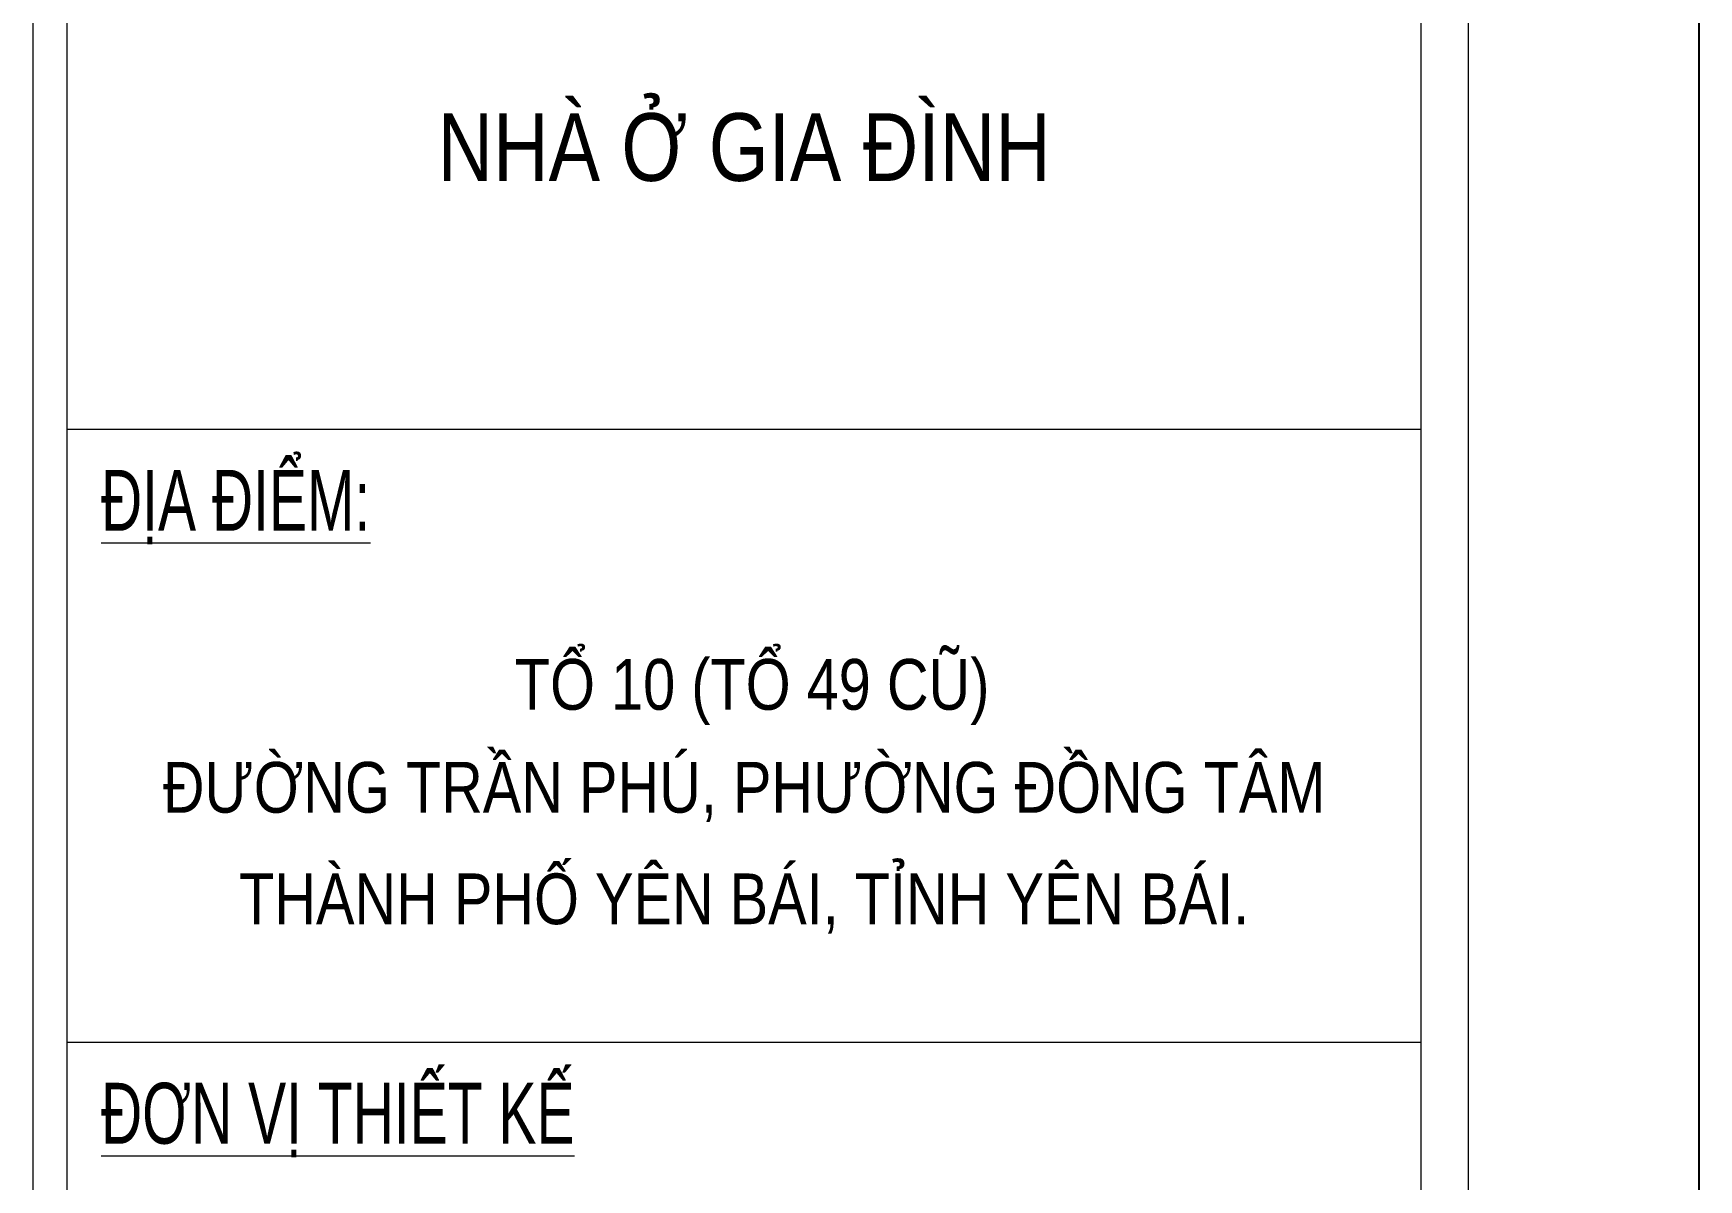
# Model space of a CAD drawing. Header units: millimetres. Extents: x 1832547 to 2001569, y -558009 to -417808.
# Drawn here: x 1998026 to 2001569, y -544414 to -541975 of the extents above; entities that cross this region are included whole.
import ezdxf
from ezdxf.enums import TextEntityAlignment as Align

# ---------------------------------------------------------------- set-up
doc = ezdxf.new("R2010")
doc.units = ezdxf.units.MM
doc.header["$MEASUREMENT"] = 0
doc.layers.get('0').update_dxf_attribs({"linetype": 'CONTINUOUS'})
doc.layers.get('DEFPOINTS').update_dxf_attribs({"linetype": 'CONTINUOUS'})
doc.layers.add('CA.thay 145', color=145, linetype='CONTINUOUS', lineweight=18)
doc.styles.add('VH01-VNAVANTH', font='Vhavan.ttf', dxfattribs={"width": 0.8})

# ---------------------------------------------------------------- blocks, each defined once
blk = doc.blocks.new('A$C2d76a15f')
at = {"color": 4, "linetype": 'Continuous', "lineweight": 18}
blk.add_line((27498.47177620605, 452.5398463322053), (27498.47177620605, 19312.80984569415), dxfattribs=at)
at = {"linetype": 'Continuous', "lineweight": 18, "ltscale": 100}
for p, q in [((24676.75177632621, 545.7098463290749), (24676.75177632621, 19219.63984569728)), ((24743.30177632347, 545.7098463290749), (24743.30177632347, 19219.63984569728))]:
    blk.add_line(p, q, dxfattribs=at)
for p, q in [((27405.30177621031, 545.7098463290749), (27405.30177621031, 19219.63984569728)), ((24743.30177632347, 14039.2449196056), (27405.30177621031, 14039.2449196056)), ((24743.30177632347, 12833.82525733698), (27405.30177621031, 12833.82525733698))]:
    blk.add_line(p, q)
at = {"layer": 'DEFPOINTS', "ltscale": 600}
blk.add_line((27950.99969050125, 19765.34984567884), (27950.99969050125, -0.0001536530908197165), dxfattribs=at)
at = {"color": 140, "linetype": 'Continuous', "lineweight": 18, "style": 'VH01-VNAVANTH'}
for s, height, width, p in [('nhµ ë gia ®×nh', 133.0999999955002, 0.8499999999505895, (26074.30177626666, 14527.55536235095)), (' tæ 10 (tæ 49 cò)', 99.82499999081483, 0.8500000000205542, (26074.30177626689, 13487.59193365042)), ('®\xadêng trÇn phó, ph\xadêng ®ång t©m', 99.82499999081483, 0.8500000000205542, (26074.30177626689, 13285.14061689888)), ('thµnh phè yªn b¸i, tØnh yªn b¸i.', 99.82499999081483, 0.8500000000205542, (26074.30177626689, 13065.81845372621))]:
    blk.add_text(s, height=height, dxfattribs=dict(at, width=width)).set_placement(p, align=Align.CENTER)
at = {"color": 140, "linetype": 'Continuous', "lineweight": 18, "style": 'VH01-VNAVANTH', "width": 0.7}
for s, p in [('%%u§Þa §iÓm:', (24809.85177632049, 13839.59491961235)), ('%%u®¬n vÞ thiÕt kÕ', (24809.85177632049, 12634.17525734373))]:
    blk.add_text(s, height=119.7899999959554, dxfattribs=at).set_placement(p)

msp = doc.modelspace()

# ---------------------------------------------------------------- block references
at = {"layer": 'CA.thay 145', "xscale": 1.082069156961423, "yscale": 1.082069156961423, "zscale": 1.082069156961423}
msp.add_blockref('A$C2d76a15f', (1971323.717613267, -558008.8004598292), dxfattribs=at)

doc.saveas('drawing.dxf')
